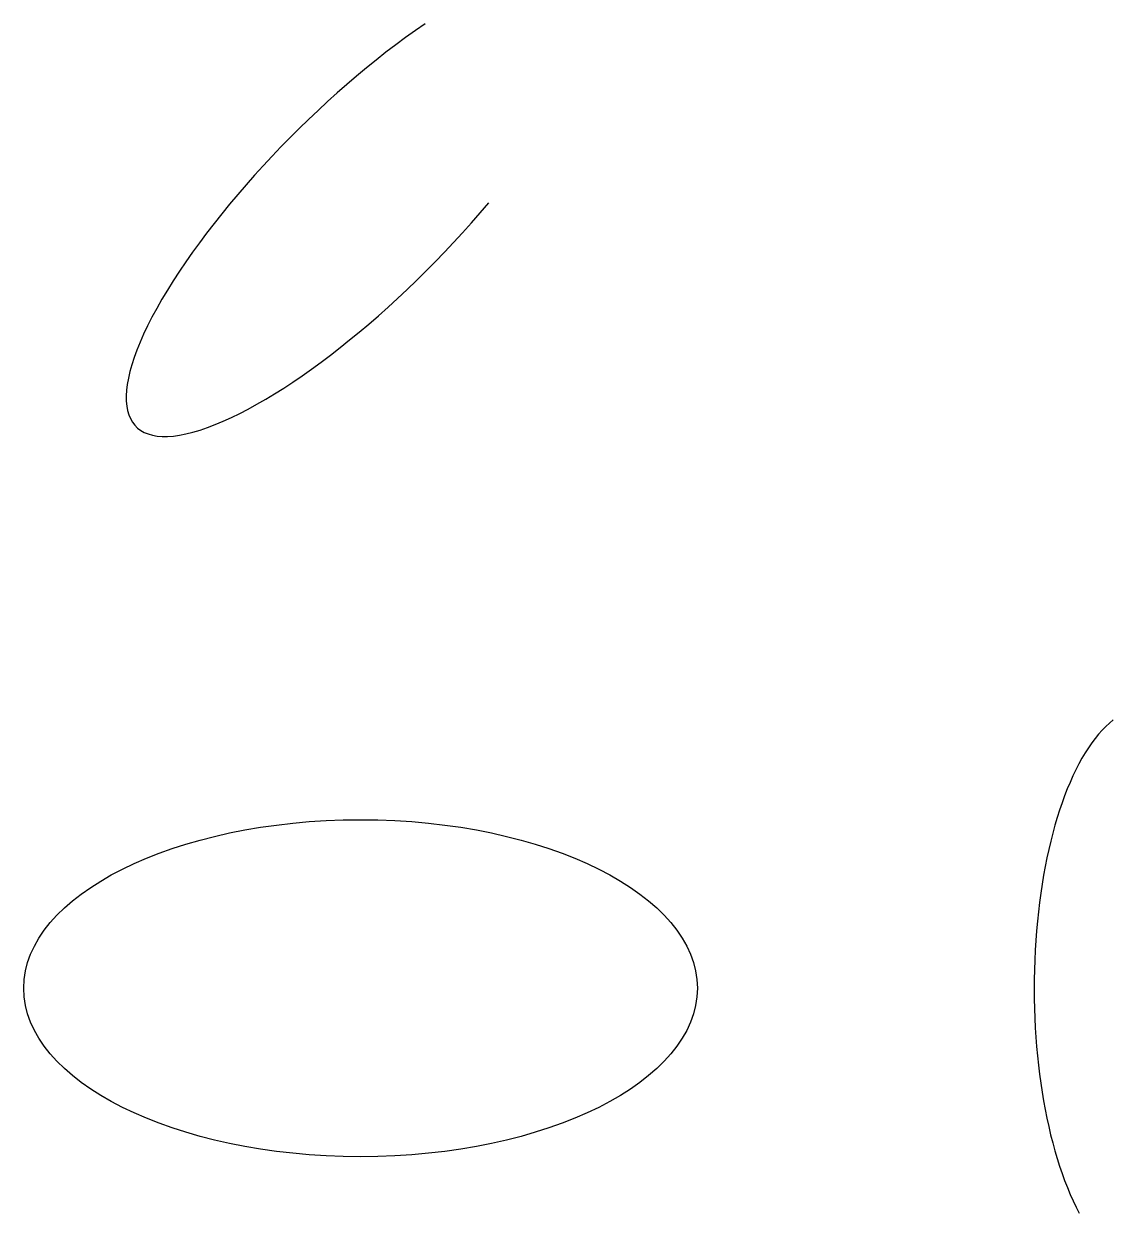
# Model space of a CAD drawing. Header units: millimetres. Extents: x 20 to 117, y 30 to 136.
import ezdxf

# ---------------------------------------------------------------- set-up
doc = ezdxf.new("R2010")
doc.units = ezdxf.units.MM

msp = doc.modelspace()

# ---------------------------------------------------------------- linework, layer by layer
for centre, major_axis, ratio, start_param, end_param in [((50, 120), (20, 20), 0.3, 1, 5), ((120, 50), (0, 25), 0.4, 0.3, 2.5)]:
    msp.add_ellipse(centre, major_axis=major_axis, ratio=ratio, start_param=start_param, end_param=end_param)
msp.add_ellipse((50, 50), major_axis=(30, 0), ratio=0.5)

doc.saveas('drawing.dxf')
